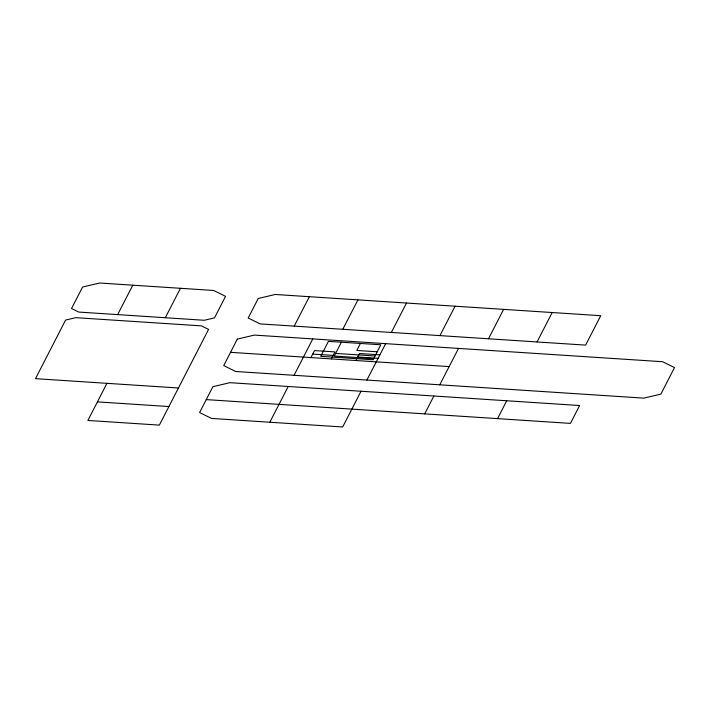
<?xml version="1.0" encoding="UTF-8"?>
<svg xmlns="http://www.w3.org/2000/svg" width="710" height="710" viewBox="0 0 710 710"><rect width="100%" height="100%" fill="white"/><g stroke="black" fill="none" stroke-linecap="round" stroke-linejoin="round"><path stroke-width="1.06" d="M106.944 383.329L87.88 420.453L159.359 425.112L208.571 329.413L201.4 325.872L75.801 317.672L65.586 320.077L35.5 378.67L178.45 387.988M206.237 399.606L570.458 423.391L579.626 405.525L229.862 382.681L212.885 386.693L199.608 412.545L211.518 418.43L342.673 426.985L361.035 391.245M288.224 386.488L269.827 422.237M497.568 418.634L506.736 400.768M165.306 317.725L204.294 320.281L214.509 317.876L225.558 296.345L213.648 290.461L99.56 283.015L82.582 287.035L71.524 308.53L78.695 312.063L165.306 317.725L180.455 288.295M294.215 326.112L309.365 296.7M294.064 375.297L312.782 338.901M310.918 357.583L314.512 350.58L334.942 351.911L331.339 358.914M342.788 329.28L357.938 299.868M341.377 342.22L334.277 356.038L373.717 358.603M360.396 343.454L356.802 350.456L377.223 351.787M355.852 360.511L359.446 353.509L379.877 354.84M366.91 380.045L385.645 343.658M391.343 332.449L406.51 303.037M439.916 335.617L455.066 306.205M424.704 413.877L433.89 396.011M439.756 384.802L458.527 348.406M488.48 338.785L503.63 309.374M537.035 341.954L552.194 312.542M117.629 314.601L132.823 285.189M335.617 353.42L375.058 355.994M312.711 354.086L333.141 355.417M357.645 357.015L378.075 358.346M230.537 352.337L449.146 366.6M97.412 401.887L168.9 406.546M237.326 339.105L223.748 365.57L235.614 371.481L643.828 398.132L660.859 394.13L674.5 367.602L662.599 361.718L254.34 335.093L237.326 339.105M258.236 298.484L248.189 318L260.1 323.893L585.608 345.113L600.758 315.702L275.205 294.472L258.236 298.484M328.446 341.368L320.742 356.34L373.123 359.757L380.826 344.785L328.446 341.368"/></g></svg>
